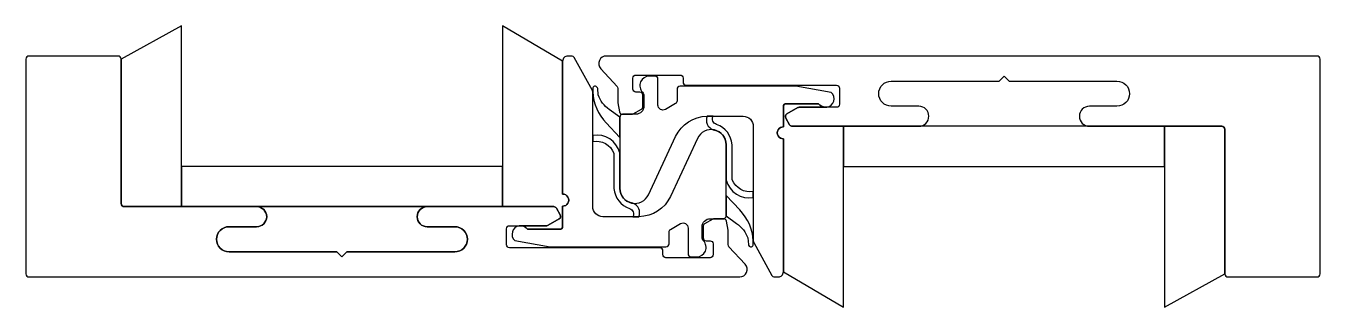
# Model space of a CAD drawing. Extents: x 5 to 134, y 3 to 31.
import ezdxf

# ---------------------------------------------------------------- set-up
doc = ezdxf.new("R2010")
doc.units = 0
doc.layers.get('0').update_dxf_attribs({"linetype": 'CONTINUOUS'})

msp = doc.modelspace()

# ---------------------------------------------------------------- linework, layer by layer
at = {"color": 51}
for points in [[(20.74, 30.61), (14.74, 27.31), (14.74, 12.91, 0.414213), (15.04, 12.61), (20.74, 12.61)], [(58.74, 27.11), (52.74, 30.61), (52.74, 16.61), (52.74, 12.61), (57.85, 12.61, -0.26843), (58.11, 12.46), (58.5, 11.79, -0.413688), (58.39, 11.38), (57.3, 10.75, -0.131652), (57.15, 10.71), (54.54, 10.71, -0.239932), (55.23, 10.36), (58.44, 10.36, 0.414214), (58.74, 10.66), (58.74, 12.66, 1.006027), (58.74, 13.86)], [(28.24, 12.61), (15.04, 12.61, -0.414213), (14.74, 12.91), (14.74, 27.31, 0.415935), (14.44, 27.61), (5.54, 27.61, 0.414214), (5.24, 27.31), (5.24, 5.91, 0.414214), (5.54, 5.61), (76.39, 5.61, 0.654301), (76.94, 6.87), (75.32, 8.62, -0.188894), (75.24, 8.83), (75.24, 10.27), (75.08, 11.16, 0.36397), (74.79, 11.41), (73.86, 11.41, 0.131652), (73.71, 11.37), (72.89, 10.89, 0.267949), (72.74, 10.63), (72.74, 9.51, 0.414214), (73.04, 9.21), (73.44, 9.21, -0.414214), (73.74, 8.91), (73.74, 7.81, -0.414214), (73.44, 7.51), (69.04, 7.51, -0.414214), (68.74, 7.81), (68.74, 8.21, 0.414214), (68.44, 8.51), (53.44, 8.51, -0.414214), (53.14, 8.81), (53.14, 10.41, -0.414214), (53.44, 10.71), (57.15, 10.71, 0.131652), (57.3, 10.75), (58.39, 11.38, 0.413688), (58.5, 11.79), (58.11, 12.46, 0.26843), (57.85, 12.61), (45.24, 12.61, 1), (45.24, 10.61), (47.99, 10.61, -1), (47.99, 8.11), (37.24, 8.11), (36.74, 7.61), (36.24, 8.11), (25.49, 8.11, -1), (25.49, 10.61), (28.24, 10.61, 1)], [(75.04, 18.78, 0.802585), (72.18, 19.41), (69.48, 13.63, -0.293514), (66.34, 11.61), (62.74, 11.61, -0.414234), (61.74, 12.61), (61.74, 24.03, 0.127216), (61.7, 24.18), (59.88, 27.45, 0.272631), (59.62, 27.61), (59.24, 27.61, 0.414214), (58.74, 27.11), (58.74, 13.86, -1.006027), (58.74, 12.66), (58.74, 10.66, -0.414214), (58.44, 10.36), (55.23, 10.36, 1.107721), (53.97, 9.23), (57.49, 8.61), (69.04, 8.61, 0.414214), (69.34, 8.91), (69.34, 10.08, -0.267949), (69.49, 10.34), (70.49, 10.92, -0.57735), (71.24, 10.48), (71.24, 7.91, 0.414214), (71.54, 7.61), (72.09, 7.61, 0.659396), (72.78, 9.21, -0.192582), (72.64, 9.56), (72.64, 10.61, -0.414214), (73.44, 11.41), (74.79, 11.41, 0.363916), (75.04, 11.71)], [(111.24, 20.61), (124.44, 20.61, -0.414213), (124.74, 20.31), (124.74, 5.91, 0.415935), (125.04, 5.61), (133.94, 5.61, 0.414214), (134.24, 5.91), (134.24, 27.31, 0.414214), (133.94, 27.61), (63.09, 27.61, 0.654301), (62.53, 26.35), (64.16, 24.59, -0.188894), (64.24, 24.39), (64.24, 22.94), (64.39, 22.06, 0.36397), (64.69, 21.81), (65.61, 21.81, 0.131652), (65.76, 21.85), (66.59, 22.32, 0.267949), (66.74, 22.58), (66.74, 23.71, 0.414214), (66.44, 24.01), (66.04, 24.01, -0.414214), (65.74, 24.31), (65.74, 25.41, -0.414214), (66.04, 25.71), (70.44, 25.71, -0.414214), (70.74, 25.41), (70.74, 25.01, 0.414214), (71.04, 24.71), (86.04, 24.71, -0.414214), (86.34, 24.41), (86.34, 22.81, -0.414214), (86.04, 22.51), (82.33, 22.51, 0.131652), (82.18, 22.47), (81.09, 21.84, 0.413688), (80.98, 21.43), (81.36, 20.76, 0.26843), (81.62, 20.61), (94.24, 20.61, 1), (94.24, 22.61), (91.49, 22.61, -1), (91.49, 25.11), (102.24, 25.11), (102.74, 25.61), (103.24, 25.11), (113.99, 25.11, -1), (113.99, 22.61), (111.24, 22.61, 1)], [(63.39, 22.29, -0.173503), (62.29, 23.73), (62.23, 24.37, 0.785857), (61.74, 24.44), (61.74, 24.03, 0.183314), (63.09, 20.94), (64.44, 19.51), (64.44, 21.51)], [(64.44, 14.43, 0.802585), (67.3, 13.8), (70, 19.59, -0.293514), (73.14, 21.61), (76.74, 21.61, -0.414234), (77.74, 20.61), (77.74, 9.19, 0.127216), (77.78, 9.04), (79.59, 5.76, 0.272631), (79.86, 5.61), (80.24, 5.61, 0.414214), (80.74, 6.11), (80.74, 19.36, -1.006027), (80.74, 20.56), (80.74, 22.56, -0.414214), (81.04, 22.86), (84.25, 22.86, 1.107721), (85.51, 23.99), (81.99, 24.61), (70.44, 24.61, 0.414214), (70.14, 24.31), (70.14, 23.14, -0.267949), (69.99, 22.88), (68.99, 22.3, -0.57735), (68.24, 22.73), (68.24, 25.31, 0.414214), (67.94, 25.61), (67.39, 25.61, 0.659396), (66.7, 24, -0.192582), (66.84, 23.66), (66.84, 22.61, -0.414214), (66.04, 21.81), (64.69, 21.81, 0.363916), (64.44, 21.51)], [(86.74, 16.61), (86.74, 20.61), (81.62, 20.61, -0.26843), (81.36, 20.76), (80.98, 21.43, -0.413688), (81.09, 21.84), (82.18, 22.47, -0.131652), (82.33, 22.51), (84.94, 22.51, -0.239932), (84.25, 22.86), (81.04, 22.86, 0.414214), (80.74, 22.56), (80.74, 20.56, 1.006027), (80.74, 19.36), (80.74, 6.11), (86.74, 2.61)], [(75.04, 15.24, 0.386184), (77.74, 13.51), (77.74, 14.11, -0.350286), (75.64, 15.28), (75.64, 18.78, 0.291277), (74.08, 20.8, -0.50578), (73.74, 21.61), (73.14, 21.61, 0.422969), (73.74, 20.27, -0.375547), (75.04, 18.78)], [(64.44, 17.97, 0.386184), (61.74, 19.71), (61.74, 19.11, -0.350286), (63.84, 17.93), (63.84, 14.43, 0.291277), (65.4, 12.41, -0.50578), (65.74, 11.61), (66.34, 11.61, 0.422969), (65.74, 12.95, -0.375547), (64.44, 14.43)], [(118.74, 2.61), (124.74, 5.91), (124.74, 20.31, 0.414213), (124.44, 20.61), (118.74, 20.61)], [(76.39, 12.28), (75.04, 13.71), (75.04, 11.71), (76.08, 10.92, -0.173503), (77.19, 9.49), (77.25, 8.84, 0.785857), (77.74, 8.77), (77.74, 9.19, 0.183314)], [(45.24, 12.61), (28.24, 12.61, -1), (28.24, 10.61), (25.49, 10.61, 1), (25.49, 8.11), (36.24, 8.11), (36.74, 7.61), (37.24, 8.11), (47.99, 8.11, 1), (47.99, 10.61), (45.24, 10.61, -1)]]:
    msp.add_lwpolyline(points, format="xyb", close=True, dxfattribs=at)
for points in [[(118.74, 20.61), (111.24, 20.61), (94.24, 20.61), (86.74, 20.61), (86.74, 16.61), (118.74, 16.61)], [(52.74, 16.61), (20.74, 16.61), (20.74, 12.61), (28.24, 12.61), (45.24, 12.61), (52.74, 12.61)]]:
    msp.add_lwpolyline(points, close=True, dxfattribs=at)

doc.saveas('drawing.dxf')
